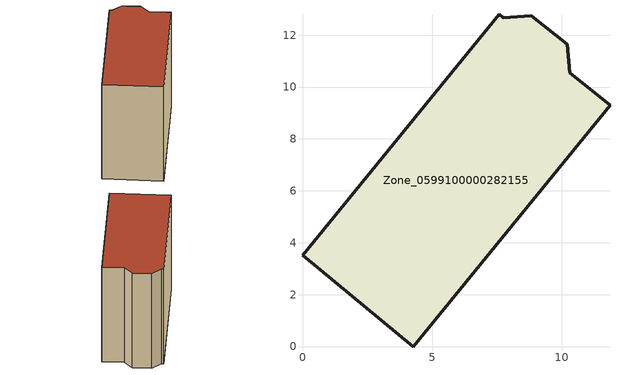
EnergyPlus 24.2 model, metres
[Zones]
Zone_0599100000282155
 floor ground (C_G): 0,3.51 7.58,12.8 7.74,12.67 8.82,12.75 10.2,11.65 10.3,10.55 11.85,9.3 4.27,0 z0
 wall outside (C_F): 4.27,0 11.85,9.3 10.3,10.55 10.2,11.65 8.82,12.75 7.74,12.67 7.58,12.8 0,3.51 4.27,0 z0:10.15
 roof outside (C_R): 7.58,12.8 0,3.51 4.27,0 11.85,9.3 10.3,10.55 10.2,11.65 8.82,12.75 7.74,12.67 z10.15
[BUILDING]
Pand.0599100000282155: North Axis=0; Terrain=City; Loads Convergence Tolerance Value=0.04; Temperature Convergence Tolerance Value=0.4; Solar Distribution=FullExterior; Maximum Number of Warmup Days=25; Minimum Number of Warmup Days=1
[Site:Location]
Rotterdam.The.Hague.AP_ZH_NLD Design_Conditions: Latitude=51.96; Longitude=4.45; Time Zone=1; Elevation=-4.5
[SITE:GROUNDTEMPERATURE:BUILDINGSURFACE]
18, 18, 18, 18, 18, 18, 18, 18, 18, 18, 18, 18
[MATERIAL] Thermal Absorptance=0.9; Solar Absorptance=0.7; Visible Absorptance=0.7
Name | Roughness | Thickness | Conductivity | Density | Specific Heat
G.TI.1946 | MediumSmooth | 0.15 | 1 | 540 | 1210
F.TI.1946 | Rough | 0.3 | 0.857143 | 1920 | 840
R.TI.1946 | MediumRough | 0.2 | 0.1 | 1500 | 1000
[CONSTRUCTION]
C_G: G.TI.1946
C_F: F.TI.1946
C_R: R.TI.1946
[ZONE]
Zone_0599100000282155: Type=1; Multiplier=1; Ceiling Height=Autocalculate; Volume=Autocalculate; Floor Area=autocalculate; Part of Total Floor Area=Yes
[ZONEINFILTRATION:DESIGNFLOWRATE]
Infil_Zone_0599100000282155: Zone or ZoneList or Space or SpaceList=Zone_0599100000282155; Schedule=AlwaysOn; Design Flow Rate Calculation Method=Flow/Area; Flow Rate per Floor Area=0.003; Constant Term Coefficient=1; Temperature Term Coefficient=0; Velocity Term Coefficient=0; Velocity Squared Term Coefficient=0
[HVACTEMPLATE:ZONE:IDEALLOADSAIRSYSTEM]
Zone_0599100000282155: Maximum Heating Supply Air Temperature=50; Minimum Cooling Supply Air Temperature=13; Maximum Heating Supply Air Humidity Ratio=0.0156; Minimum Cooling Supply Air Humidity Ratio=0.0077; Heating Limit=NoLimit; Cooling Limit=NoLimit; Dehumidification Control Type=ConstantSensibleHeatRatio; Cooling Sensible Heat Ratio=0.7; Dehumidification Setpoint=60; Humidification Control Type=None; Humidification Setpoint=30; Outdoor Air Method=None; Outdoor Air Flow Rate per Person=0.00944; Outdoor Air Flow Rate per Zone Floor Area=0; Outdoor Air Flow Rate per Zone=0; Demand Controlled Ventilation Type=None; Outdoor Air Economizer Type=NoEconomizer; Heat Recovery Type=None; Sensible Heat Recovery Effectiveness=0.7; Latent Heat Recovery Effectiveness=0.65
[ZONECONTROL:THERMOSTAT]
ThermostatControl_Zone_0599100000282155: Zone or ZoneList=Zone_0599100000282155; Control Type Schedule=DualSetpointControlType; Control 1=Thermostat_Zone_0599100000282155; Temperature Difference Between Cutout And Setpoint=0
[THERMOSTATSETPOINT:DUALSETPOINT]
Thermostat_Zone_0599100000282155: Heating Setpoint Temperature Schedule=HeatingSetpoint_Zone_0599100000282155; Cooling Setpoint Temperature Schedule=CoolingSetpoint_Zone_0599100000282155
[SCHEDULE:COMPACT]
HeatingSetpoint_Zone_0599100000282155: Through: 12/31, For: AllDays, Until: 24:00, 21
CoolingSetpoint_Zone_0599100000282155: Through: 12/31, For: AllDays, Until: 24:00, 24
DualSetpointControlType: Through: 12/31, For: AllDays, Until: 24:00, 4
AlwaysOn: Through: 12/31, For: AllDays, Until: 24:00, 1
